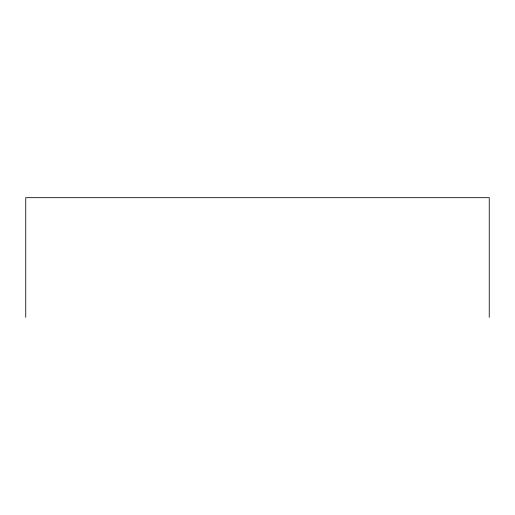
<?xml version="1.0" encoding="UTF-8"?>
<svg xmlns="http://www.w3.org/2000/svg" width="515" height="515" viewBox="0 0 515 515"><rect width="100%" height="100%" fill="white"/><g stroke="black" fill="none" stroke-linecap="round" stroke-linejoin="round"><path stroke-width="0.77" d="M489.25 317.324L489.25 197.676L25.75 197.676L25.75 317.324"/></g></svg>
